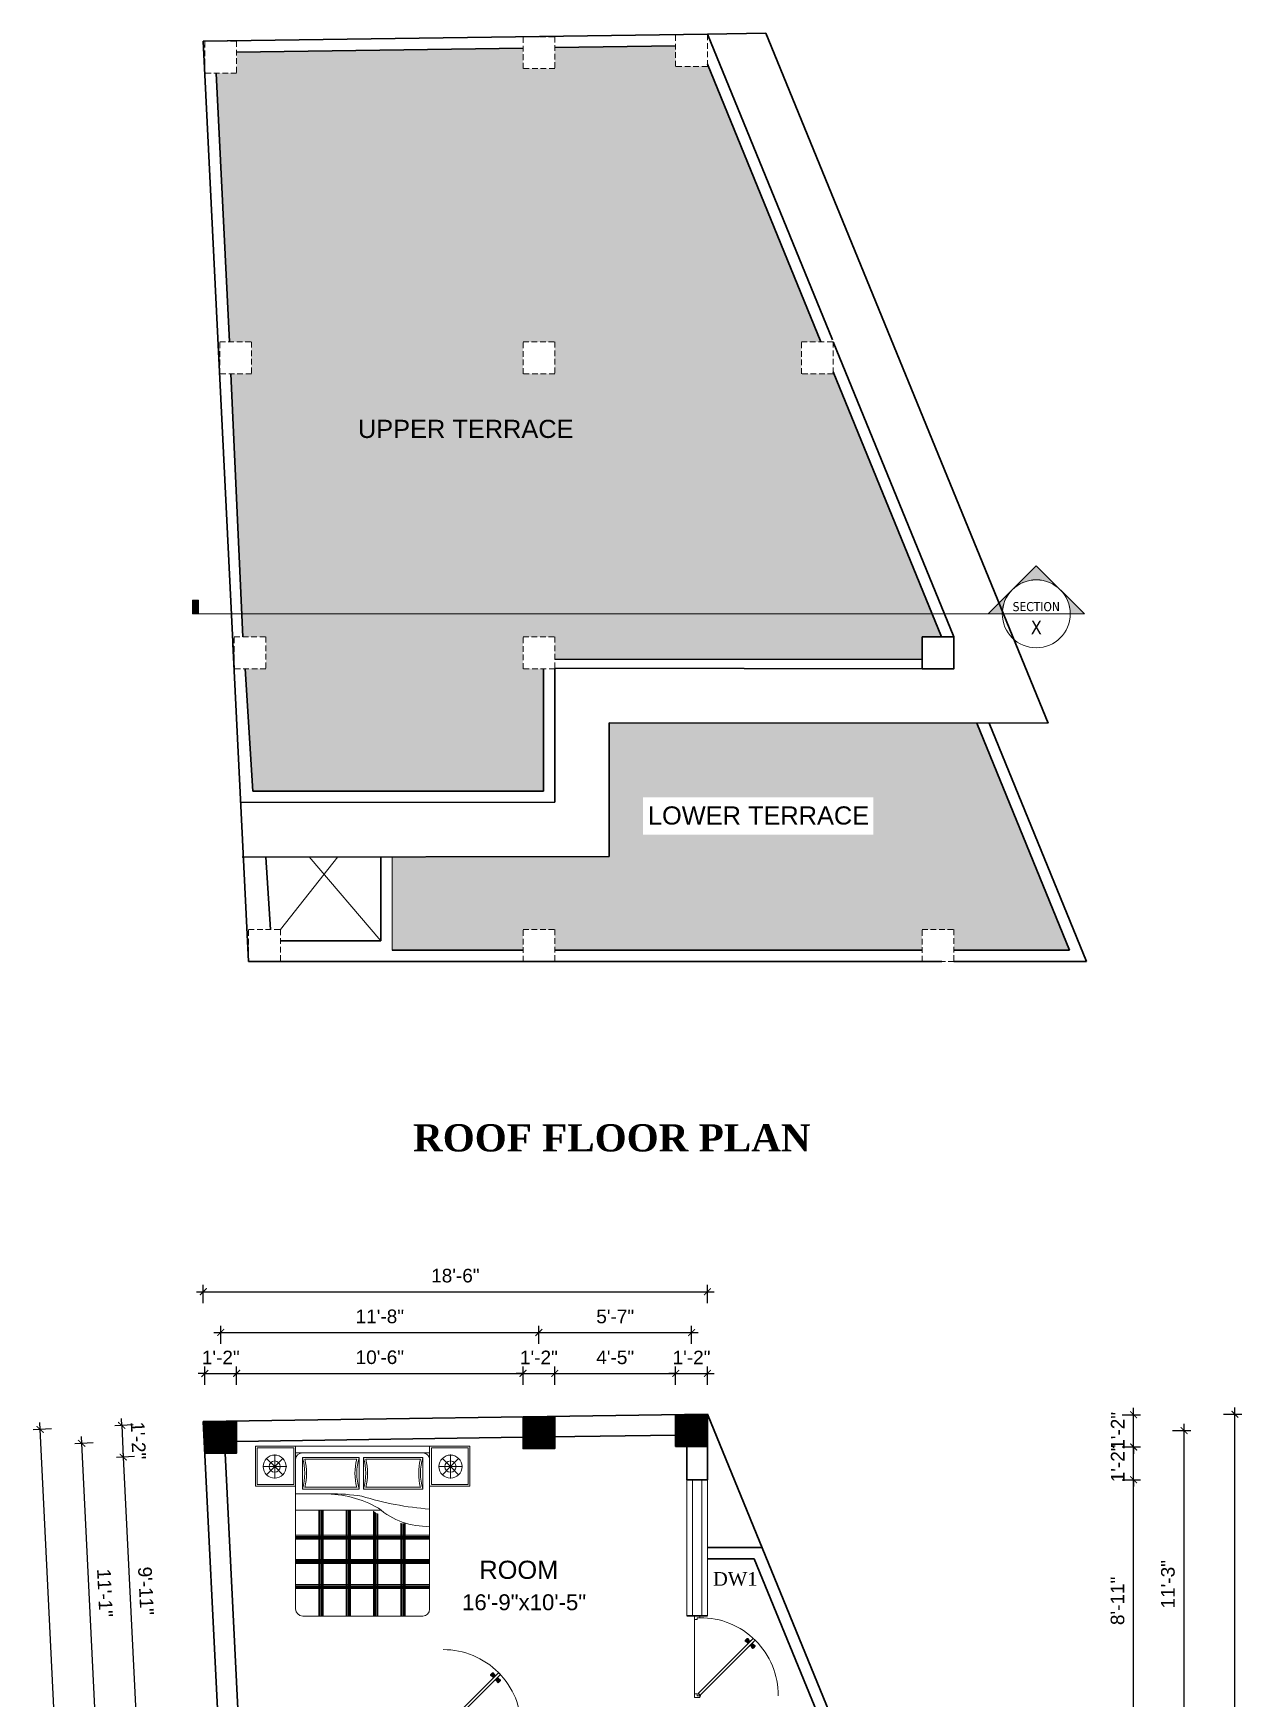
# Model space of a CAD drawing. Header units: inches. Extents: x -4737 to 13205, y 2479 to 13285.
# Drawn here: x -1151 to -619, y 12273 to 13007 of the extents above; entities that cross this region are included whole.
import ezdxf
from ezdxf.enums import TextEntityAlignment as Align

# ---------------------------------------------------------------- set-up
doc = ezdxf.new("R2010")
doc.units = ezdxf.units.IN
doc.header["$MEASUREMENT"] = 0
doc.linetypes.add('HIDDEN', pattern=[0.375, 0.25, -0.125])
doc.linetypes.add('HIDDEN2', pattern=[0.1875, 0.125, -0.0625])
for name, color, linetype, lineweight in [('A-FURN', 9, 'Continuous', 5), ('hatch-.09', 8, 'Continuous', 9), ('hatch-.09 @ 1', 8, 'Continuous', 9), ('hatch-.09 @ 96', 8, 'Continuous', 9), ('Label', 7, 'Continuous', 13), ('ns_DIMS', 1, 'Continuous', 0), ('ns_DIMS @ 1', 1, 'Continuous', 0), ('ns_TEXT', 7, 'Continuous', 13), ('PUERTAS', 7, 'Continuous', 9), ('Text', 7, 'Continuous', 13), ('WALL', 12, 'Continuous', 30), ('wall2', 1, 'Continuous', 15), ('windoow', 4, 'Continuous', 5)]:
    doc.layers.add(name, color=color, linetype=linetype, lineweight=lineweight)
doc.layers.add('furniture', color=253, linetype='Continuous')
doc.styles.add('arial 1000', font='arial.ttf')
doc.styles.add('dim', font='arial.ttf', dxfattribs={"height": 7})
doc.styles.get("Standard").update_dxf_attribs({"font": 'arial.ttf'})
doc.styles.add('Tahoma', font='tahoma.ttf')
doc.dimstyles.new("1-8'", dxfattribs={"dimtxt": 6, "dimasz": 3, "dimexe": 3, "dimexo": 6, "dimgap": 4, "dimtad": 1, "dimdec": 0, "dimzin": 0, "dimdsep": 46, "dimlunit": 4, "dimtxsty": 'arial 1000', "dimblk": 'ARCHTICK', "dimcen": 8, "dimdle": 3, "dimclrt": 7, "dimazin": 0, "dimtfac": 1, "dimtdec": 0, "dimtix": 1, "dimtmove": 2, "dimatfit": 3, "dimfxl": 5, "dimfxlon": 1, "dimarcsym": 0})
pattern_1 = [(0, (-5989.1314, 7800.8196), (0, 4.125), [3, -1.125]), (90, (-5989.1314, 7800.8196), (-4.125, 3e-16), [3, -1.125])]

# ---------------------------------------------------------------- blocks, each defined once
blk = doc.blocks.new('3ft')
at = {"layer": 'PUERTAS', "color": 2}
for p, q in [((1.01, 2.52), (25.23, 26.74)), ((26.05, 25.92), (1.77, 1.64)), ((21.99, 26.11), (21.98, 26.13)), ((26.05, 25.92), (25.23, 26.74)), ((25.42, 22.68), (25.43, 22.67)), ((0, 2.4), (0, 0)), ((0.72, 2.4), (0, 2.4)), ((1.6, 0), (0, 0)), ((0.72, 1.52), (0.72, 2.44)), ((0.8, 1.52), (0.72, 1.52)), ((0.8, 1.52), (0.8, 2.41)), ((0.8, 1.2), (0.8, 1.52)), ((1.6, 1.2), (0.8, 1.2)), ((1.57, 1.84), (0.94, 2.47)), ((1.63, 1.89), (0.97, 2.55)), ((1.63, 1.89), (1.57, 1.84)), ((1.77, 1.64), (1.57, 1.84)), ((1.6, 0), (1.6, 1.2)), ((34.4, 0), (34.4, 1.2)), ((34.4, 1.2), (35.2, 1.2)), ((34.4, 0), (36, 0)), ((35.2, 1.2), (35.2, 2.4)), ((35.2, 2.4), (36, 2.4)), ((36, 0), (36, 2.4))]:
    blk.add_line(p, q, dxfattribs=at)
at = {"layer": 'PUERTAS', "color": 8}
for p, q in [((22.57, 24.94), (21.65, 25.68)), ((22.63, 24.99), (21.69, 25.75)), ((22.74, 25.1), (21.84, 25.9)), ((22.13, 26.28), (21.98, 26.13)), ((22.88, 25.24), (22.01, 26.06)), ((22.13, 26.28), (22.27, 26.42)), ((22.29, 26.41), (22.27, 26.42)), ((23.16, 25.52), (22.34, 26.39)), ((23.3, 25.66), (22.5, 26.56)), ((23.41, 25.77), (22.65, 26.71)), ((22.69, 24.32), (23.02, 24.83)), ((23.46, 25.83), (22.72, 26.75)), ((22.95, 24.96), (22.84, 25.07)), ((22.98, 24.99), (22.86, 25.1)), ((23.03, 25.04), (22.91, 25.15)), ((22.91, 24.53), (23.1, 24.91)), ((23.11, 25.12), (22.99, 25.23)), ((23.13, 24.76), (23.18, 24.99)), ((23.28, 25.3), (23.17, 25.41)), ((23.36, 25.37), (23.25, 25.49)), ((23.31, 24.94), (23.28, 25.08)), ((23.41, 25.43), (23.3, 25.54)), ((23.46, 25.09), (23.32, 25.13)), ((23.44, 25.45), (23.33, 25.56)), ((23.64, 25.27), (23.41, 25.22)), ((23.87, 25.49), (23.49, 25.3)), ((24.08, 25.71), (23.57, 25.38)), ((23.63, 23.38), (24.14, 23.72)), ((23.84, 23.6), (24.22, 23.79)), ((24.07, 23.82), (24.3, 23.88)), ((24.25, 24), (24.39, 23.97)), ((24.25, 23.26), (24.99, 22.34)), ((24.27, 23.64), (24.38, 23.53)), ((24.3, 23.67), (24.41, 23.56)), ((24.3, 23.32), (25.06, 22.38)), ((24.35, 23.72), (24.46, 23.61)), ((24.4, 24.15), (24.43, 24.01)), ((24.41, 23.43), (25.2, 22.53)), ((24.43, 23.8), (24.54, 23.69)), ((24.58, 24.33), (24.52, 24.1)), ((24.55, 23.57), (25.37, 22.7)), ((24.6, 23.97), (24.72, 23.86)), ((24.8, 24.56), (24.61, 24.18)), ((25.02, 24.77), (24.68, 24.26)), ((24.68, 24.05), (24.79, 23.94)), ((24.73, 24.1), (24.85, 23.99)), ((24.76, 24.13), (24.87, 24.02)), ((24.83, 23.85), (25.7, 23.03)), ((24.97, 23.99), (25.87, 23.2)), ((25.08, 24.1), (26.02, 23.34)), ((25.14, 24.15), (26.06, 23.41)), ((25.58, 22.82), (25.43, 22.67)), ((25.58, 22.82), (25.73, 22.97)), ((25.72, 22.98), (25.73, 22.97)), ((0, 0), (36, 0))]:
    blk.add_line(p, q, dxfattribs=at)
at = {"layer": 'PUERTAS', "color": 1}
for p, q in [((21.67, 25.73), (22.17, 26.23)), ((22.49, 24.95), (21.67, 25.61)), ((21.7, 25.82), (22.14, 26.26)), ((21.73, 25.79), (21.7, 25.82)), ((22.58, 26.7), (22.14, 26.26)), ((22.67, 26.73), (22.17, 26.23)), ((22.61, 26.67), (22.58, 26.7)), ((22.6, 24.96), (23.02, 25.38)), ((22.61, 24.25), (22.92, 24.72)), ((22.62, 24.13), (22.61, 24.14)), ((22.7, 25.07), (22.71, 25.06)), ((23.45, 25.91), (22.79, 26.73)), ((22.82, 25.06), (23.08, 25.32)), ((22.94, 24.95), (22.83, 25.07)), ((22.92, 24.72), (22.92, 24.72)), ((22.93, 24.94), (23.19, 25.21)), ((22.93, 24.84), (22.93, 24.83)), ((23.44, 25.81), (23.02, 25.38)), ((23.34, 25.58), (23.08, 25.32)), ((23.46, 25.47), (23.19, 25.21)), ((23.33, 25.7), (23.34, 25.69)), ((23.45, 25.46), (23.33, 25.57)), ((23.44, 23.31), (23.45, 23.3)), ((23.56, 23.3), (24.03, 23.61)), ((23.57, 25.47), (23.57, 25.47)), ((24.15, 25.79), (23.68, 25.48)), ((23.68, 25.48), (23.68, 25.48)), ((24.03, 23.61), (24.03, 23.62)), ((24.14, 23.62), (24.14, 23.62)), ((24.25, 23.62), (24.51, 23.89)), ((24.27, 25.78), (24.26, 25.79)), ((24.26, 23.29), (24.69, 23.71)), ((24.26, 23.63), (24.37, 23.52)), ((24.26, 23.18), (24.92, 22.37)), ((24.37, 23.52), (24.63, 23.77)), ((24.37, 23.4), (24.37, 23.4)), ((24.78, 24.15), (24.51, 23.89)), ((24.89, 24.03), (24.63, 23.77)), ((25.11, 24.14), (24.69, 23.71)), ((24.77, 24.14), (24.88, 24.03)), ((24.79, 24.38), (24.78, 24.37)), ((24.78, 24.26), (24.78, 24.26)), ((25.1, 24.84), (24.79, 24.38)), ((25, 24.03), (25, 24.03)), ((25.04, 22.36), (25.54, 22.86)), ((25.09, 24.96), (25.1, 24.95)), ((25.1, 22.42), (25.13, 22.39)), ((25.13, 22.39), (25.57, 22.83)), ((25.22, 24.14), (26.03, 23.48)), ((26.04, 23.37), (25.54, 22.86)), ((26.01, 23.27), (25.57, 22.83)), ((25.98, 23.3), (26.01, 23.27))]:
    blk.add_line(p, q, dxfattribs=at)
at = {"layer": 'PUERTAS', "color": 2}
for radius in [0.155, 0.0752]:
    blk.add_circle((0.82, 2.56), radius, dxfattribs=at)
at = {"layer": 'PUERTAS', "color": 8}
blk.add_arc((0.82, 2.56), 34.38, 359.72845, 90.03333, dxfattribs=at)
at = {"layer": 'PUERTAS', "color": 1}
for centre, start, end in [((22.54, 25.01), 231.07637, 315), ((22.67, 24.2), 135, 225), ((22.73, 26.68), 38.92363, 135), ((22.77, 25.12), 225, 315), ((22.99, 24.89), 135, 219.74275), ((22.87, 24.78), 315, 39.74275), ((23.28, 25.63), 315, 45), ((23.39, 25.86), 315, 38.92363), ((23.51, 23.36), 225, 315), ((23.51, 25.41), 50.25725, 135), ((23.62, 25.53), 230.25725, 315), ((24.09, 23.56), 50.25725, 135), ((24.2, 23.68), 230.25725, 315), ((24.2, 25.73), 45, 135), ((24.32, 23.23), 135, 218.92363), ((24.42, 23.46), 135, 225), ((24.84, 24.31), 135, 219.74275), ((24.72, 24.21), 315, 39.74275), ((24.94, 23.98), 45, 135), ((24.98, 22.42), 218.92363, 315), ((25.04, 24.89), 315, 45), ((25.17, 24.08), 51.07637, 135), ((25.98, 23.42), 315, 51.07637)]:
    blk.add_arc(centre, 0.08, start, end, dxfattribs=at)
blk = doc.blocks.new('*U238')
at = {"color": 3, "xscale": -1}
blk.add_blockref('3ft', (42, 0), dxfattribs=at)
blk = doc.blocks.new('A$C3AED30AC')
at = {"layer": 'A-FURN', "color": 147, "linetype": 'ByBlock'}
for p, q in [((0, 1532), (0, 1982)), ((0, 1982), (450, 1982)), ((450, 1982), (1950, 1982)), ((450, 1982), (450, 1532)), ((450, 1906), (450, 1982)), ((450, 1906), (1950, 1906)), ((1950, 1982), (1950, 1532)), ((2400, 1982), (1950, 1982)), ((2400, 1532), (2400, 1982)), ((450, 155), (450, 1830)), ((1950, 1830), (1950, 159)), ((450, 1532), (0, 1532)), ((1950, 1532), (2400, 1532)), ((1870, 79), (526, 79))]:
    blk.add_line(p, q, dxfattribs=at)
at = {"layer": 'A-FURN', "color": 8}
for p, q in [((20, 1552), (20, 1962)), ((20, 1962), (430, 1962)), ((430, 1962), (430, 1552)), ((1970, 1962), (1970, 1552)), ((2380, 1962), (1970, 1962)), ((2380, 1552), (2380, 1962)), ((430, 1552), (20, 1552)), ((1970, 1552), (2380, 1552))]:
    blk.add_line(p, q, dxfattribs=at)
at = {"layer": 'A-FURN', "color": 5, "linetype": 'ByBlock'}
for p, q in [((216, 1752), (216, 1887)), ((2184, 1752), (2184, 1887)), ((216, 1752), (82, 1752)), ((216, 1752), (121, 1847)), ((216, 1752), (121, 1657)), ((216, 1752), (311, 1847)), ((216, 1752), (216, 1752)), ((216, 1752), (216, 1752)), ((216, 1752), (216, 1752)), ((216, 1752), (350, 1752)), ((216, 1752), (216, 1618)), ((216, 1752), (311, 1657)), ((526, 1855), (526, 1500)), ((1189, 1855), (526, 1855)), ((1189, 1500), (1189, 1855)), ((1873, 1855), (1240, 1855)), ((1240, 1855), (1240, 1500)), ((1873, 1500), (1873, 1855)), ((2184, 1752), (2049, 1752)), ((2184, 1752), (2089, 1847)), ((2184, 1752), (2089, 1657)), ((2184, 1752), (2279, 1847)), ((2184, 1752), (2318, 1752)), ((2184, 1752), (2184, 1752)), ((2184, 1752), (2184, 1752)), ((2184, 1752), (2184, 1752)), ((2184, 1752), (2279, 1657)), ((2184, 1752), (2184, 1618)), ((526, 1500), (1189, 1500)), ((1240, 1500), (1873, 1500)), ((1574, 1449), (1950, 1449)), ((996, 1264), (1950, 1264))]:
    blk.add_line(p, q, dxfattribs=at)
at = {"layer": 'A-FURN', "color": 9}
for p, q in [((1163, 1835), (552, 1835)), ((1847, 1835), (1266, 1835)), ((552, 1520), (1163, 1520)), ((1266, 1520), (1847, 1520))]:
    blk.add_line(p, q, dxfattribs=at)
at = {"layer": 'A-FURN', "color": 8, "linetype": 'Continuous'}
for p, q in [((771, 1120), (771, 79)), ((1030, 1223), (1030, 79)), ((1042, 1230), (1042, 79)), ((1054, 1237), (1054, 79)), ((1067, 1245), (1067, 79)), ((1079, 1253), (1079, 79)), ((1335, 1264), (1335, 79)), ((1347, 1264), (1347, 79)), ((1359, 1264), (1359, 79)), ((1372, 1264), (1372, 79)), ((1384, 1264), (1384, 79)), ((1640, 1264), (1640, 79)), ((1652, 1264), (1652, 79)), ((1664, 1264), (1664, 79)), ((1677, 1264), (1677, 79)), ((1689, 1264), (1689, 79)), ((450, 983), (1950, 983)), ((450, 971), (1950, 971)), ((450, 959), (1950, 959)), ((450, 950), (1950, 950)), ((450, 938), (1950, 938)), ((722, 1115), (722, 79)), ((734, 1115), (734, 79)), ((746, 1115), (746, 79)), ((759, 1117), (759, 79)), ((450, 713), (1950, 713)), ((450, 701), (1950, 701)), ((450, 689), (1950, 689)), ((450, 680), (1950, 680)), ((450, 668), (1950, 668)), ((450, 431), (1950, 431)), ((450, 419), (1950, 419)), ((450, 407), (1950, 407)), ((450, 398), (1950, 398)), ((450, 386), (1950, 386))]:
    blk.add_line(p, q, dxfattribs=at)
at = {"layer": 'A-FURN', "color": 5, "linetype": 'ByBlock'}
for centre, radius in [((216, 1752), 129), ((2184, 1752), 129), ((216, 1752), 62.8), ((2184, 1752), 62.8)]:
    blk.add_circle(centre, radius, dxfattribs=at)
at = {"layer": 'A-FURN', "color": 147, "linetype": 'ByBlock'}
for centre, radius, start, end in [((526, 1830), 76.2, 90, 180), ((1873, 1830), 76.2, 0, 90), ((526, 155), 76.2, 180, 270), ((1870, 159), 80, 270, 0)]:
    blk.add_arc(centre, radius, start, end, dxfattribs=at)
at = {"layer": 'A-FURN', "color": 5, "linetype": 'ByBlock'}
for centre, radius, start, end in [((-83, 1677), 635, 343.7398, 16.2602), ((1799, 1677), 635, 163.7398, 196.2602), ((630, 1677), 635, 343.7398, 16.2602), ((2483, 1677), 635, 163.7398, 196.2602), ((194, 4689), 3422, 274.2889, 287.25), ((1639, 177), 1271, 90.3564, 119.0389), ((1573, -870), 2319, 89.9801, 99.0312), ((485, 1886), 803, 267.4969, 311.9132)]:
    blk.add_arc(centre, radius, start, end, dxfattribs=at)
at = {"layer": 'A-FURN', "color": 9}
for centre, start, end in [((-83, 1677), 346.0594, 13.9406), ((1799, 1677), 166.0594, 193.9406), ((630, 1677), 346.0594, 13.9406), ((2483, 1677), 166.0594, 193.9406)]:
    blk.add_arc(centre, 655, start, end, dxfattribs=at)
blk = doc.blocks.new('*U36')
at = {"color": 3}
blk.add_blockref('3ft', (0, 0), dxfattribs=at)
blk = doc.blocks.new('_ArchTick')
at = {"color": 0, "const_width": 0.15}
blk.add_lwpolyline([(-0.5, -0.5), (0.5, 0.5)], dxfattribs=at)
blk = doc.blocks.new('*D1412')
at = {"layer": 'Defpoints', "color": 0, "transparency": 16777216}
for p in [(-854.03, 12369.76), (-666.22, 12369.76), (-798.58, 12262.96)]:
    blk.add_point(p, dxfattribs=at)
at = {"layer": 'ns_DIMS', "color": 0, "lineweight": -2, "transparency": 16777216}
for p, q in [((-671.22, 12369.76), (-663.22, 12369.76)), ((-666.22, 12259.96), (-666.22, 12372.76)), ((-671.22, 12262.96), (-663.22, 12262.96))]:
    blk.add_line(p, q, dxfattribs=at)
at = {"layer": 'ns_DIMS', "color": 0, "lineweight": -2, "transparency": 16777216, "xscale": 3, "yscale": 3, "zscale": 3}
for p, rotation in [((-666.22, 12369.76), 90), ((-666.22, 12262.96), 270)]:
    blk.add_blockref('_ArchTick', p, dxfattribs=dict(at, rotation=rotation))
at = {"layer": 'ns_DIMS', "color": 7, "transparency": 16777216, "insert": (-673.28, 12316.36), "char_height": 6, "attachment_point": 5, "rotation": 90, "style": 'arial 1000'}
blk.add_mtext('8\'-11"', dxfattribs=at)
blk = doc.blocks.new('*D1413')
at = {"layer": 'Defpoints', "color": 0, "transparency": 16777216}
for p in [(-854.03, 12384.18), (-666.22, 12384.18), (-854.03, 12369.76)]:
    blk.add_point(p, dxfattribs=at)
at = {"layer": 'ns_DIMS', "color": 0, "lineweight": -2, "transparency": 16777216}
for p, q in [((-671.22, 12384.18), (-663.22, 12384.18)), ((-666.22, 12384.18), (-666.22, 12387.18)), ((-666.22, 12369.76), (-666.22, 12384.18)), ((-671.22, 12369.76), (-663.22, 12369.76)), ((-666.22, 12369.76), (-666.22, 12366.76))]:
    blk.add_line(p, q, dxfattribs=at)
at = {"layer": 'ns_DIMS', "color": 0, "lineweight": -2, "transparency": 16777216, "xscale": 3, "yscale": 3, "zscale": 3}
for p, rotation in [((-666.22, 12384.18), 270), ((-666.22, 12369.76), 90)]:
    blk.add_blockref('_ArchTick', p, dxfattribs=dict(at, rotation=rotation))
at = {"layer": 'ns_DIMS', "color": 7, "transparency": 16777216, "insert": (-673.23, 12376.97), "char_height": 6, "attachment_point": 5, "rotation": 90, "style": 'arial 1000'}
blk.add_mtext('1\'-2"', dxfattribs=at)
blk = doc.blocks.new('*D1414')
at = {"layer": 'Defpoints', "color": 0, "transparency": 16777216}
for p in [(-854.03, 12398.41), (-666.22, 12398.41), (-854.03, 12384.18)]:
    blk.add_point(p, dxfattribs=at)
at = {"layer": 'ns_DIMS', "color": 0, "lineweight": -2, "transparency": 16777216}
for p, q in [((-671.22, 12398.41), (-663.22, 12398.41)), ((-666.22, 12398.41), (-666.22, 12401.41)), ((-666.22, 12384.18), (-666.22, 12398.41)), ((-671.22, 12384.18), (-663.22, 12384.18)), ((-666.22, 12384.18), (-666.22, 12381.18))]:
    blk.add_line(p, q, dxfattribs=at)
at = {"layer": 'ns_DIMS', "color": 0, "lineweight": -2, "transparency": 16777216, "xscale": 3, "yscale": 3, "zscale": 3}
for p, rotation in [((-666.22, 12398.41), 270), ((-666.22, 12384.18), 90)]:
    blk.add_blockref('_ArchTick', p, dxfattribs=dict(at, rotation=rotation))
at = {"layer": 'ns_DIMS', "color": 7, "transparency": 16777216, "insert": (-673.23, 12391.29), "char_height": 6, "attachment_point": 5, "rotation": 90, "style": 'arial 1000'}
blk.add_mtext('1\'-2"', dxfattribs=at)
blk = doc.blocks.new('*D1415')
at = {"layer": 'Defpoints', "color": 0, "transparency": 16777216}
for p in [(-854.03, 12391.41), (-798.58, 12255.96), (-644.02, 12255.96)]:
    blk.add_point(p, dxfattribs=at)
at = {"layer": 'ns_DIMS', "color": 0, "lineweight": -2, "transparency": 16777216}
for p, q in [((-649.02, 12391.41), (-641.02, 12391.41)), ((-644.02, 12394.41), (-644.02, 12252.96)), ((-649.02, 12255.96), (-641.02, 12255.96))]:
    blk.add_line(p, q, dxfattribs=at)
at = {"layer": 'ns_DIMS', "color": 0, "lineweight": -2, "transparency": 16777216, "xscale": 3, "yscale": 3, "zscale": 3}
for p, rotation in [((-644.02, 12391.41), 90), ((-644.02, 12255.96), 270)]:
    blk.add_blockref('_ArchTick', p, dxfattribs=dict(at, rotation=rotation))
at = {"layer": 'ns_DIMS', "color": 7, "transparency": 16777216, "insert": (-651.08, 12323.68), "char_height": 6, "attachment_point": 5, "rotation": 90, "style": 'arial 1000'}
blk.add_mtext('11\'-3"', dxfattribs=at)
blk = doc.blocks.new('*D1335')
at = {"layer": 'Defpoints', "color": 0, "transparency": 16777216}
for p in [(-854.03, 12398.6), (-621.59, 12398.6), (-745.43, 11989.96)]:
    blk.add_point(p, dxfattribs=at)
at = {"layer": 'ns_DIMS', "color": 0, "lineweight": -2, "transparency": 16777216}
for p, q in [((-626.59, 12398.6), (-618.59, 12398.6)), ((-621.59, 11986.96), (-621.59, 12401.6)), ((-626.59, 11989.96), (-618.59, 11989.96))]:
    blk.add_line(p, q, dxfattribs=at)
at = {"layer": 'ns_DIMS', "color": 0, "lineweight": -2, "transparency": 16777216, "xscale": 3, "yscale": 3, "zscale": 3}
for p, rotation in [((-621.59, 12398.6), 90), ((-621.59, 11989.96), 270)]:
    blk.add_blockref('_ArchTick', p, dxfattribs=dict(at, rotation=rotation))
at = {"layer": 'ns_DIMS', "color": 7, "transparency": 16777216, "insert": (-628.66, 12194.28), "char_height": 6, "attachment_point": 5, "rotation": 90, "style": 'arial 1000'}
blk.add_mtext('34\'-1"', dxfattribs=at)
blk = doc.blocks.new('*D1336')
at = {"layer": 'Defpoints', "color": 0, "transparency": 16777216}
for p in [(-1061.48, 12416.6), (-1075.48, 12395.46), (-1061.48, 12395.46)]:
    blk.add_point(p, dxfattribs=at)
at = {"layer": 'ns_DIMS', "color": 0, "lineweight": -2, "transparency": 16777216}
for p, q in [((-1075.48, 12411.6), (-1075.48, 12419.6)), ((-1061.48, 12411.6), (-1061.48, 12419.6)), ((-1075.48, 12416.6), (-1078.48, 12416.6)), ((-1075.48, 12416.6), (-1061.48, 12416.6)), ((-1061.48, 12416.6), (-1058.48, 12416.6))]:
    blk.add_line(p, q, dxfattribs=at)
at = {"layer": 'ns_DIMS', "color": 0, "lineweight": -2, "transparency": 16777216, "xscale": 3, "yscale": 3, "zscale": 3}
blk.add_blockref('_ArchTick', (-1075.48, 12416.6), dxfattribs=at)
at = {"layer": 'ns_DIMS', "color": 0, "lineweight": -2, "transparency": 16777216, "xscale": 3, "yscale": 3, "zscale": 3, "rotation": 180}
blk.add_blockref('_ArchTick', (-1061.48, 12416.6), dxfattribs=at)
at = {"layer": 'ns_DIMS', "color": 7, "transparency": 16777216, "insert": (-1068.48, 12423.62), "char_height": 6, "attachment_point": 5, "style": 'arial 1000'}
blk.add_mtext('1\'-2"', dxfattribs=at)
blk = doc.blocks.new('*D1337')
at = {"layer": 'Defpoints', "color": 0, "transparency": 16777216}
for p in [(-928.29, 12434.64), (-928.29, 12397.46), (-1068.48, 12395.46)]:
    blk.add_point(p, dxfattribs=at)
at = {"layer": 'ns_DIMS', "color": 0, "lineweight": -2, "transparency": 16777216}
for p, q in [((-1071.48, 12434.64), (-925.29, 12434.64)), ((-1068.48, 12429.64), (-1068.48, 12437.64)), ((-928.29, 12429.64), (-928.29, 12437.64))]:
    blk.add_line(p, q, dxfattribs=at)
at = {"layer": 'ns_DIMS', "color": 0, "lineweight": -2, "transparency": 16777216, "xscale": 3, "yscale": 3, "zscale": 3, "rotation": 180}
blk.add_blockref('_ArchTick', (-1068.48, 12434.64), dxfattribs=at)
at = {"layer": 'ns_DIMS', "color": 0, "lineweight": -2, "transparency": 16777216, "xscale": 3, "yscale": 3, "zscale": 3}
blk.add_blockref('_ArchTick', (-928.29, 12434.64), dxfattribs=at)
at = {"layer": 'ns_DIMS', "color": 7, "transparency": 16777216, "insert": (-998.39, 12441.7), "char_height": 6, "attachment_point": 5, "style": 'arial 1000'}
blk.add_mtext('11\'-8"', dxfattribs=at)
blk = doc.blocks.new('*D1338')
at = {"layer": 'Defpoints', "color": 0, "transparency": 16777216}
for p in [(-854.03, 12452.6), (-854.03, 12398.6), (-1076.17, 12395.46)]:
    blk.add_point(p, dxfattribs=at)
at = {"layer": 'ns_DIMS', "color": 0, "lineweight": -2, "transparency": 16777216}
for p, q in [((-1076.17, 12447.6), (-1076.17, 12455.6)), ((-854.03, 12447.6), (-854.03, 12455.6)), ((-1079.17, 12452.6), (-851.03, 12452.6))]:
    blk.add_line(p, q, dxfattribs=at)
at = {"layer": 'ns_DIMS', "color": 0, "lineweight": -2, "transparency": 16777216, "xscale": 3, "yscale": 3, "zscale": 3, "rotation": 180}
blk.add_blockref('_ArchTick', (-1076.17, 12452.6), dxfattribs=at)
at = {"layer": 'ns_DIMS', "color": 0, "lineweight": -2, "transparency": 16777216, "xscale": 3, "yscale": 3, "zscale": 3}
blk.add_blockref('_ArchTick', (-854.03, 12452.6), dxfattribs=at)
at = {"layer": 'ns_DIMS', "color": 7, "transparency": 16777216, "insert": (-965.1, 12459.67), "char_height": 6, "attachment_point": 5, "style": 'arial 1000'}
blk.add_mtext('18\'-6"', dxfattribs=at)
blk = doc.blocks.new('*D1339')
at = {"layer": 'Defpoints', "color": 0, "transparency": 16777216}
for p in [(-935.29, 12416.64), (-935.29, 12397.46), (-1061.48, 12395.46)]:
    blk.add_point(p, dxfattribs=at)
at = {"layer": 'ns_DIMS', "color": 0, "lineweight": -2, "transparency": 16777216}
for p, q in [((-1061.48, 12411.64), (-1061.48, 12419.64)), ((-935.29, 12411.64), (-935.29, 12419.64)), ((-1064.48, 12416.64), (-932.29, 12416.64))]:
    blk.add_line(p, q, dxfattribs=at)
at = {"layer": 'ns_DIMS', "color": 0, "lineweight": -2, "transparency": 16777216, "xscale": 3, "yscale": 3, "zscale": 3, "rotation": 180}
blk.add_blockref('_ArchTick', (-1061.48, 12416.64), dxfattribs=at)
at = {"layer": 'ns_DIMS', "color": 0, "lineweight": -2, "transparency": 16777216, "xscale": 3, "yscale": 3, "zscale": 3}
blk.add_blockref('_ArchTick', (-935.29, 12416.64), dxfattribs=at)
at = {"layer": 'ns_DIMS', "color": 7, "transparency": 16777216, "insert": (-998.39, 12423.7), "char_height": 6, "attachment_point": 5, "style": 'arial 1000'}
blk.add_mtext('10\'-6"', dxfattribs=at)
blk = doc.blocks.new('*D1340')
at = {"layer": 'Defpoints', "color": 0, "transparency": 16777216}
for p in [(-921.29, 12416.64), (-935.29, 12397.46), (-921.29, 12397.46)]:
    blk.add_point(p, dxfattribs=at)
at = {"layer": 'ns_DIMS', "color": 0, "lineweight": -2, "transparency": 16777216}
for p, q in [((-935.29, 12411.64), (-935.29, 12419.64)), ((-921.29, 12411.64), (-921.29, 12419.64)), ((-935.29, 12416.64), (-938.29, 12416.64)), ((-935.29, 12416.64), (-921.29, 12416.64)), ((-921.29, 12416.64), (-918.29, 12416.64))]:
    blk.add_line(p, q, dxfattribs=at)
at = {"layer": 'ns_DIMS', "color": 0, "lineweight": -2, "transparency": 16777216, "xscale": 3, "yscale": 3, "zscale": 3}
blk.add_blockref('_ArchTick', (-935.29, 12416.64), dxfattribs=at)
at = {"layer": 'ns_DIMS', "color": 0, "lineweight": -2, "transparency": 16777216, "xscale": 3, "yscale": 3, "zscale": 3, "rotation": 180}
blk.add_blockref('_ArchTick', (-921.29, 12416.64), dxfattribs=at)
at = {"layer": 'ns_DIMS', "color": 7, "transparency": 16777216, "insert": (-928.29, 12423.65), "char_height": 6, "attachment_point": 5, "style": 'arial 1000'}
blk.add_mtext('1\'-2"', dxfattribs=at)
blk = doc.blocks.new('*D1322')
at = {"layer": 'Defpoints', "color": 0, "transparency": 16777216}
for p in [(-868.03, 12416.6), (-921.29, 12397.46), (-868.03, 12398.41)]:
    blk.add_point(p, dxfattribs=at)
at = {"layer": 'ns_DIMS', "color": 0, "lineweight": -2, "transparency": 16777216}
for p, q in [((-921.29, 12411.6), (-921.29, 12419.6)), ((-868.03, 12411.6), (-868.03, 12419.6)), ((-924.29, 12416.6), (-865.03, 12416.6))]:
    blk.add_line(p, q, dxfattribs=at)
at = {"layer": 'ns_DIMS', "color": 0, "lineweight": -2, "transparency": 16777216, "xscale": 3, "yscale": 3, "zscale": 3, "rotation": 180}
blk.add_blockref('_ArchTick', (-921.29, 12416.6), dxfattribs=at)
at = {"layer": 'ns_DIMS', "color": 0, "lineweight": -2, "transparency": 16777216, "xscale": 3, "yscale": 3, "zscale": 3}
blk.add_blockref('_ArchTick', (-868.03, 12416.6), dxfattribs=at)
at = {"layer": 'ns_DIMS', "color": 7, "transparency": 16777216, "insert": (-894.66, 12423.66), "char_height": 6, "attachment_point": 5, "style": 'arial 1000'}
blk.add_mtext('4\'-5"', dxfattribs=at)
blk = doc.blocks.new('*D1323')
at = {"layer": 'Defpoints', "color": 0, "transparency": 16777216}
for p in [(-854.03, 12416.6), (-868.03, 12398.41), (-854.03, 12398.6)]:
    blk.add_point(p, dxfattribs=at)
at = {"layer": 'ns_DIMS', "color": 0, "lineweight": -2, "transparency": 16777216}
for p, q in [((-868.03, 12411.6), (-868.03, 12419.6)), ((-854.03, 12411.6), (-854.03, 12419.6)), ((-868.03, 12416.6), (-871.03, 12416.6)), ((-868.03, 12416.6), (-854.03, 12416.6)), ((-854.03, 12416.6), (-851.03, 12416.6))]:
    blk.add_line(p, q, dxfattribs=at)
at = {"layer": 'ns_DIMS', "color": 0, "lineweight": -2, "transparency": 16777216, "xscale": 3, "yscale": 3, "zscale": 3}
blk.add_blockref('_ArchTick', (-868.03, 12416.6), dxfattribs=at)
at = {"layer": 'ns_DIMS', "color": 0, "lineweight": -2, "transparency": 16777216, "xscale": 3, "yscale": 3, "zscale": 3, "rotation": 180}
blk.add_blockref('_ArchTick', (-854.03, 12416.6), dxfattribs=at)
at = {"layer": 'ns_DIMS', "color": 7, "transparency": 16777216, "insert": (-861.03, 12423.62), "char_height": 6, "attachment_point": 5, "style": 'arial 1000'}
blk.add_mtext('1\'-2"', dxfattribs=at)
blk = doc.blocks.new('*D1324')
at = {"layer": 'Defpoints', "color": 0, "transparency": 16777216}
for p in [(-861.03, 12434.6), (-928.29, 12397.46), (-861.03, 12398.6)]:
    blk.add_point(p, dxfattribs=at)
at = {"layer": 'ns_DIMS', "color": 0, "lineweight": -2, "transparency": 16777216}
for p, q in [((-931.29, 12434.6), (-858.03, 12434.6)), ((-928.29, 12429.6), (-928.29, 12437.6)), ((-861.03, 12429.6), (-861.03, 12437.6))]:
    blk.add_line(p, q, dxfattribs=at)
at = {"layer": 'ns_DIMS', "color": 0, "lineweight": -2, "transparency": 16777216, "xscale": 3, "yscale": 3, "zscale": 3, "rotation": 180}
blk.add_blockref('_ArchTick', (-928.29, 12434.6), dxfattribs=at)
at = {"layer": 'ns_DIMS', "color": 0, "lineweight": -2, "transparency": 16777216, "xscale": 3, "yscale": 3, "zscale": 3}
blk.add_blockref('_ArchTick', (-861.03, 12434.6), dxfattribs=at)
at = {"layer": 'ns_DIMS', "color": 7, "transparency": 16777216, "insert": (-894.66, 12441.66), "char_height": 6, "attachment_point": 5, "style": 'arial 1000'}
blk.add_mtext('5\'-7"', dxfattribs=at)
blk = doc.blocks.new('*U53')
h = blk.add_hatch(color=256)
edge = h.paths.add_edge_path()
edge.add_line((-0.313, 0), (-0.442, 0))
edge.add_line((-0.442, 0), (0, 0.442))
edge.add_line((0, 0.442), (0.442, 0))
edge.add_line((0.442, 0), (0.312, 0))
edge.add_arc((0, 0), 0.312, 360, 540)
blk.add_hatch(color=256).paths.add_polyline_path([(-7.747, 0.125), (-7.691, 0.125), (-7.691, 0), (-7.747, 0)])
at = {"linetype": 'HIDDEN2', "ltscale": 100}
blk.add_line((-0.313, 0), (-7.747, 0), dxfattribs=at)
blk.add_line((-0.313, 0), (0.312, 0))
blk.add_lwpolyline([(-0.313, 0), (-0.442, 0), (0, 0.442), (0.442, 0), (0.312, 0, 1)], format="xyb", close=True)
blk.add_lwpolyline([(-7.747, 0.125), (-7.691, 0.125), (-7.691, 0), (-7.747, 0)], close=True)
blk.add_circle((0, 0), 0.312)
at = {"style": 'Tahoma', "flags": 8}
blk.add_attdef('VIEWNUMBER', text='', height=0.125, dxfattribs=at).set_placement((0, 0), align=Align.BOTTOM_CENTER)
blk.add_attdef('SHEETNUMBER', text='', height=0.125, dxfattribs=at).set_placement((0, -0.063), align=Align.TOP_CENTER)
blk = doc.blocks.new('*D1353')
at = {"layer": 'Defpoints', "color": 0, "transparency": 16777216}
for p in [(-1076.17, 12395.46), (-1075.48, 12381.46), (-1111.44, 12379.69)]:
    blk.add_point(p, dxfattribs=at)
at = {"layer": 'ns_DIMS', "color": 0, "lineweight": -2, "transparency": 16777216}
for p, q in [((-1112.13, 12393.69), (-1112.28, 12396.69)), ((-1107.14, 12393.94), (-1115.13, 12393.55)), ((-1112.13, 12393.69), (-1111.44, 12379.69)), ((-1106.45, 12379.94), (-1114.44, 12379.55)), ((-1111.44, 12379.69), (-1111.29, 12376.7))]:
    blk.add_line(p, q, dxfattribs=at)
at = {"layer": 'ns_DIMS', "color": 0, "lineweight": -2, "transparency": 16777216, "xscale": 3, "yscale": 3, "zscale": 3}
for p, rotation in [((-1112.13, 12393.69), 272.820296018638), ((-1111.44, 12379.69), 92.82029601863802)]:
    blk.add_blockref('_ArchTick', p, dxfattribs=dict(at, rotation=rotation))
at = {"layer": 'ns_DIMS', "color": 7, "transparency": 16777216, "insert": (-1104.78, 12387.04), "char_height": 6, "attachment_point": 5, "rotation": 272.8203, "style": 'arial 1000'}
blk.add_mtext('1\'-2"', dxfattribs=at)
blk = doc.blocks.new('*D1354')
at = {"layer": 'Defpoints', "color": 0, "transparency": 16777216}
for p in [(-1075.48, 12381.46), (-1105.6, 12261.15), (-1068.96, 12262.96)]:
    blk.add_point(p, dxfattribs=at)
at = {"layer": 'ns_DIMS', "color": 0, "lineweight": -2, "transparency": 16777216}
for p, q in [((-1111.59, 12382.69), (-1105.45, 12258.16)), ((-1106.45, 12379.94), (-1114.44, 12379.55)), ((-1100.61, 12261.4), (-1108.6, 12261))]:
    blk.add_line(p, q, dxfattribs=at)
at = {"layer": 'ns_DIMS', "color": 0, "lineweight": -2, "transparency": 16777216, "xscale": 3, "yscale": 3, "zscale": 3}
for p, rotation in [((-1111.44, 12379.69), 92.82029601864663), ((-1105.6, 12261.15), 272.8202960186466)]:
    blk.add_blockref('_ArchTick', p, dxfattribs=dict(at, rotation=rotation))
at = {"layer": 'ns_DIMS', "color": 7, "transparency": 16777216, "insert": (-1101.47, 12320.77), "char_height": 6, "attachment_point": 5, "rotation": 272.8203, "style": 'arial 1000'}
blk.add_mtext('9\'-11"', dxfattribs=at)
blk = doc.blocks.new('*D1362')
at = {"layer": 'Defpoints', "color": 0, "transparency": 16777216}
for p in [(-1148.09, 12391.92), (-1076.17, 12395.46), (-1056.2, 11989.96)]:
    blk.add_point(p, dxfattribs=at)
at = {"layer": 'ns_DIMS', "color": 0, "lineweight": -2, "transparency": 16777216}
for p, q in [((-1143.09, 12392.17), (-1151.08, 12391.77)), ((-1127.96, 11983.42), (-1148.23, 12394.92)), ((-1123.12, 11986.66), (-1131.11, 11986.27))]:
    blk.add_line(p, q, dxfattribs=at)
at = {"layer": 'ns_DIMS', "color": 0, "lineweight": -2, "transparency": 16777216, "xscale": 3, "yscale": 3, "zscale": 3}
for p, rotation in [((-1148.09, 12391.92), 92.82029601863792), ((-1128.11, 11986.41), 272.8202960186379)]:
    blk.add_blockref('_ArchTick', p, dxfattribs=dict(at, rotation=rotation))
at = {"layer": 'ns_DIMS', "color": 7, "transparency": 16777216, "insert": (-1131.04, 12189.52), "char_height": 6, "attachment_point": 5, "rotation": 272.8203, "style": 'arial 1000'}
blk.add_mtext('33\'-10"', dxfattribs=at)
blk = doc.blocks.new('*D1364')
at = {"layer": 'Defpoints', "color": 0, "transparency": 16777216}
for p in [(-1129.76, 12385.79), (-1075.48, 12388.46), (-1068.96, 12255.96)]:
    blk.add_point(p, dxfattribs=at)
at = {"layer": 'ns_DIMS', "color": 0, "lineweight": -2, "transparency": 16777216}
for p, q in [((-1123.09, 12250.29), (-1129.91, 12388.79)), ((-1124.77, 12386.04), (-1132.76, 12385.64)), ((-1118.24, 12253.53), (-1126.23, 12253.14))]:
    blk.add_line(p, q, dxfattribs=at)
at = {"layer": 'ns_DIMS', "color": 0, "lineweight": -2, "transparency": 16777216, "xscale": 3, "yscale": 3, "zscale": 3}
for p, rotation in [((-1129.76, 12385.79), 92.82029601864667), ((-1123.23, 12253.28), 272.8202960186467)]:
    blk.add_blockref('_ArchTick', p, dxfattribs=dict(at, rotation=rotation))
at = {"layer": 'ns_DIMS', "color": 7, "transparency": 16777216, "insert": (-1119.49, 12319.88), "char_height": 6, "attachment_point": 5, "rotation": 272.8203, "style": 'arial 1000'}
blk.add_mtext('11\'-1"', dxfattribs=at)
blk = doc.blocks.new('*U1653')
at = {"layer": 'hatch-.09 @ 1'}
h = blk.add_hatch(dxfattribs=at)
h.set_pattern_fill('ANGLE', color=256, scale=15)
h.set_pattern_definition(pattern_1)
h.paths.add_polyline_path([(-1059.26, 12751.34), (-1058.81, 12741.17), (-1048.55, 12741.17), (-1048.55, 12727.17), (-1057.66, 12727.17), (-1054.36, 12673.17), (-926.29, 12673.17), (-926.29, 12727.17), (-935.29, 12727.17), (-935.29, 12741.17), (-921.29, 12741.17), (-921.29, 12731.36), (-759.43, 12731.17), (-759.43, 12741.17), (-750.83, 12741.17), (-754.99, 12751.34)])
at = {"layer": 'hatch-.09 @ 96'}
h = blk.add_hatch(dxfattribs=at)
h.set_pattern_fill('ANGLE', color=256, scale=15)
h.set_pattern_definition(pattern_1)
h.paths.add_polyline_path([(-1059.26, 12751.34), (-1058.81, 12741.17), (-1048.55, 12741.17), (-1048.55, 12727.17), (-1057.66, 12727.17), (-1054.36, 12673.17), (-926.29, 12673.17), (-926.29, 12727.17), (-935.29, 12727.17), (-935.29, 12741.17), (-921.29, 12741.17), (-921.29, 12731.36), (-759.43, 12731.17), (-759.43, 12741.17), (-750.83, 12741.17), (-754.99, 12751.34)])
blk = doc.blocks.new('*U1654')
at = {"layer": 'hatch-.09 @ 1'}
h = blk.add_hatch(dxfattribs=at)
h.set_pattern_fill('ANGLE', color=256, scale=15)
h.set_pattern_definition(pattern_1)
h.paths.add_polyline_path([(-1061.48, 12998.89), (-1061.48, 12989.68), (-1070.48, 12989.68), (-1064.64, 12871.17), (-1054.96, 12871.17), (-1054.96, 12857.17), (-1063.98, 12857.17), (-1059.26, 12751.34), (-754.99, 12751.34), (-798.25, 12857.17), (-812.58, 12857.17), (-812.58, 12871.17), (-803.98, 12871.17), (-853.63, 12992.62), (-868.03, 12992.62), (-868.03, 13001.62), (-921.29, 13000.87), (-921.29, 12991.67), (-935.29, 12991.67), (-935.29, 13000.67)])
h.paths.add_polyline_path([(-935.29, 12871.17), (-921.29, 12871.17), (-921.29, 12857.17), (-935.29, 12857.17)], flags=16)
h.paths.add_polyline_path([(-1010.18, 12824.36), (-911.16, 12824.36), (-911.16, 12840.84), (-1010.18, 12840.84)], flags=24)
at = {"layer": 'hatch-.09 @ 96'}
h = blk.add_hatch(dxfattribs=at)
h.set_pattern_fill('ANGLE', color=256, scale=15)
h.set_pattern_definition(pattern_1)
h.paths.add_polyline_path([(-1061.48, 12998.89), (-1061.48, 12989.68), (-1070.48, 12989.68), (-1064.64, 12871.17), (-1054.96, 12871.17), (-1054.96, 12857.17), (-1063.98, 12857.17), (-1059.26, 12751.34), (-754.99, 12751.34), (-798.25, 12857.17), (-812.58, 12857.17), (-812.58, 12871.17), (-803.98, 12871.17), (-853.63, 12992.62), (-868.03, 12992.62), (-868.03, 13001.62), (-921.29, 13000.87), (-921.29, 12991.67), (-935.29, 12991.67), (-935.29, 13000.67)])
h.paths.add_polyline_path([(-935.29, 12871.17), (-921.29, 12871.17), (-921.29, 12857.17), (-935.29, 12857.17)], flags=16)
h.paths.add_polyline_path([(-1010.18, 12824.36), (-911.16, 12824.36), (-911.16, 12840.84), (-1010.18, 12840.84)], flags=24)

msp = doc.modelspace()

# ---------------------------------------------------------------- hatches: boundary and pattern name
at = {"layer": 'hatch-.09'}
h = msp.add_hatch(dxfattribs=at)
h.set_pattern_fill('ANGLE', color=256, scale=15)
h.set_pattern_definition([(0, (-5159.6307, 7800.8196), (0, 4.125), [3, -1.125]), (90, (-5159.6307, 7800.8196), (-4.125, 3e-16), [3, -1.125])])
h.paths.add_polyline_path([(-882.35, 12653.98), (-780.86, 12653.98), (-780.86, 12670.46), (-882.35, 12670.46)], flags=16)
h.paths.add_polyline_path([(-735.29, 12703.15), (-897.29, 12703.33), (-897.29, 12644.34), (-992.95, 12644.23), (-992.96, 12603.17), (-935.29, 12603.17), (-935.29, 12612.17), (-921.29, 12612.17), (-921.29, 12603.17), (-759.43, 12603.17), (-759.43, 12612.17), (-745.43, 12612.17), (-745.43, 12603.17), (-694.42, 12603.17)])
h = msp.add_hatch(dxfattribs=at)
h.set_pattern_fill('ANSI31', color=256)
h.set_pattern_definition([(45, (-16367.67833, 12107.31755), (-0.0883883476, 0.0883883476), [])])
h.paths.add_polyline_path([(-921.29, 12397.46), (-935.29, 12397.46), (-935.29, 12383.46), (-921.29, 12383.46)])
h = msp.add_hatch(dxfattribs=at)
h.set_pattern_fill('ANSI31', color=256)
h.set_pattern_definition([(45, (-16300.41944, 12108.26828), (-0.0883883476, 0.0883883476), [])])
h.paths.add_polyline_path([(-854.03, 12398.41), (-868.03, 12398.41), (-868.03, 12384.41), (-854.03, 12384.41)])
h = msp.add_hatch(dxfattribs=at)
h.set_pattern_fill('ANSI31', color=256)
h.set_pattern_definition([(45, (-16507.87255, 12105.32611), (-0.0883883476, 0.0883883476), [])])
h.paths.add_polyline_path([(-1061.48, 12395.46), (-1075.48, 12395.46), (-1075.48, 12381.46), (-1061.48, 12381.46)])

# ---------------------------------------------------------------- linework, layer by layer
at = {"layer": 'ns_DIMS', "linetype": 'HIDDEN', "ltscale": 10}
msp.add_line((-798.58, 12871.17), (-798.58, 12857.17), dxfattribs=at)
for points in [[(-935.29, 13005.67), (-921.29, 13005.67), (-921.29, 12991.67), (-935.29, 12991.67)], [(-868.03, 13006.62), (-854.03, 13006.62), (-854.03, 12992.62), (-868.03, 12992.62)], [(-1075.48, 13003.68), (-1061.48, 13003.68), (-1061.48, 12989.68), (-1075.48, 12989.68)], [(-1068.96, 12871.17), (-1054.96, 12871.17), (-1054.96, 12857.17), (-1068.96, 12857.17)], [(-935.29, 12871.17), (-921.29, 12871.17), (-921.29, 12857.17), (-935.29, 12857.17)], [(-812.58, 12871.17), (-798.58, 12871.17), (-798.58, 12857.17), (-812.58, 12857.17)], [(-1062.55, 12741.17), (-1048.55, 12741.17), (-1048.55, 12727.17), (-1062.55, 12727.17)], [(-935.29, 12741.17), (-921.29, 12741.17), (-921.29, 12727.17), (-935.29, 12727.17)], [(-1056.2, 12612.17), (-1042.2, 12612.17), (-1042.2, 12598.17), (-1056.2, 12598.17)], [(-935.29, 12612.17), (-921.29, 12612.17), (-921.29, 12598.17), (-935.29, 12598.17)], [(-759.43, 12612.17), (-745.43, 12612.17), (-745.43, 12598.17), (-759.43, 12598.17)]]:
    msp.add_lwpolyline(points, close=True, dxfattribs=at)
at = {"layer": 'WALL'}
for p, q in [((-854.03, 13006.82), (-1076.17, 13003.68)), ((-854.03, 13006.82), (-828.25, 13007.19)), ((-854.03, 13006.82), (-798.98, 12872.17)), ((-828.25, 13007.19), (-703.94, 12703.11)), ((-1062.55, 12727.17), (-1076.17, 13003.68)), ((-935.29, 13000.67), (-1061.48, 12998.89)), ((-868.03, 13001.62), (-921.29, 13000.87)), ((-854.03, 12993.61), (-803.98, 12871.17)), ((-1064.64, 12871.17), (-1070.48, 12989.68)), ((-798.58, 12871.17), (-745.43, 12741.17)), ((-1058.81, 12741.17), (-1063.98, 12857.17)), ((-798.58, 12857.96), (-750.83, 12741.17)), ((-1063.09, 12738.17), (-1056.2, 12598.17)), ((-1057.66, 12727.17), (-1054.36, 12673.17)), ((-926.29, 12727.17), (-926.29, 12673.17)), ((-759.43, 12731.17), (-921.29, 12731.36)), ((-754.43, 12727.17), (-921.29, 12727.36)), ((-921.29, 12727.17), (-921.29, 12668.31)), ((-703.94, 12703.11), (-897.29, 12703.33)), ((-897.29, 12703.33), (-897.29, 12644.34)), ((-735.29, 12703.15), (-694.42, 12603.17)), ((-729.88, 12703.14), (-686.97, 12598.17)), ((-1059.64, 12668.15), (-921.29, 12668.31)), ((-926.29, 12673.17), (-1054.36, 12673.17)), ((-1059.04, 12644.15), (-897.29, 12644.34)), ((-1048.58, 12644.17), (-1046.62, 12612.17)), ((-997.96, 12644.22), (-997.96, 12607.17)), ((-1042.2, 12607.17), (-997.96, 12607.17)), ((-992.96, 12603.17), (-935.29, 12603.17)), ((-921.29, 12603.17), (-759.43, 12603.17)), ((-694.42, 12603.17), (-745.43, 12603.17)), ((-1056.2, 12598.17), (-750.74, 12598.17)), ((-686.97, 12598.17), (-745.43, 12598.17)), ((-854.03, 12398.6), (-1076.17, 12395.46)), ((-854.03, 12398.6), (-854.03, 12369.76)), ((-854.03, 12398.6), (-798.98, 12263.96)), ((-1062.55, 12118.96), (-1076.17, 12395.46)), ((-868.03, 12389.41), (-923.54, 12388.62)), ((-1060.63, 12262.96), (-1066.47, 12381.46)), ((-935.29, 12388.46), (-1061.48, 12386.67)), ((-863.03, 12384.6), (-863.03, 12369.76)), ((-863.03, 12369.76), (-854.03, 12369.76)), ((-830.03, 12339.9), (-854.03, 12339.9)), ((-833.39, 12334.9), (-854.03, 12334.9)), ((-833.39, 12334.9), (-804.39, 12263.96)), ((-863.03, 12309.76), (-854.03, 12309.76))]:
    msp.add_line(p, q, dxfattribs=at)
for points in [[(-759.43, 12741.17), (-745.43, 12741.17), (-745.43, 12727.17), (-759.43, 12727.17)], [(-935.29, 12397.46), (-921.29, 12397.46), (-921.29, 12383.46), (-935.29, 12383.46)], [(-868.03, 12398.41), (-854.03, 12398.41), (-854.03, 12384.41), (-868.03, 12384.41)], [(-1075.48, 12395.46), (-1061.48, 12395.46), (-1061.48, 12381.46), (-1075.48, 12381.46)]]:
    msp.add_lwpolyline(points, close=True, dxfattribs=at)
at = {"layer": 'wall2'}
for p, q in [((-1042.2, 12612.17), (-1016.92, 12644.2)), ((-1029.57, 12644.19), (-997.96, 12607.17)), ((-992.96, 12603.17), (-992.96, 12644.23)), ((-997.96, 12598.17), (-997.96, 12598.17)), ((-863.03, 12369.76), (-863.03, 12309.76)), ((-854.03, 12369.76), (-854.03, 12309.76))]:
    msp.add_line(p, q, dxfattribs=at)
at = {"layer": 'windoow'}
for p, q in [((-860.53, 12309.76), (-860.53, 12369.76)), ((-856.53, 12309.76), (-856.53, 12369.76))]:
    msp.add_line(p, q, dxfattribs=at)

# ---------------------------------------------------------------- block references
at = {"layer": 'furniture', "xscale": -0.03937007859349251, "yscale": 0.03937007859349251, "zscale": 0.03937007859349251}
msp.add_blockref('A$C3AED30AC', (-958.74, 12306.56), dxfattribs=at)
at = {"layer": 'hatch-.09'}
for name in ['*U1654', '*U1653']:
    msp.add_blockref(name, (0, 0), dxfattribs=at)
at = {"layer": 'ns_DIMS @ 1'}
ref = msp.add_blockref('*U53', (-709.1, 12751.34), dxfattribs=dict(at, xscale=48, yscale=48, zscale=48))
ref.add_attrib('VIEWNUMBER', 'SECTION', dxfattribs={"layer": '0', "height": 4, "style": 'Tahoma'}).set_placement((-709.1, 12751.34), align=Align.BOTTOM_CENTER)
ref.add_attrib('SHEETNUMBER', 'X', dxfattribs={"layer": '0', "height": 6, "style": 'Tahoma'}).set_placement((-709.1, 12748.34), align=Align.TOP_CENTER)
at = {"layer": 'WALL', "xscale": -1, "rotation": 270}
msp.add_blockref('*U36', (-859.73, 12273.76), dxfattribs=at)
at = {"layer": 'WALL', "xscale": -1}
msp.add_blockref('*U238', (-929.29, 12257.96), dxfattribs=at)

# ---------------------------------------------------------------- texts
at = {"layer": 'Label', "color": 5, "linetype": 'ByBlock', "char_height": 8, "attachment_point": 2, "style": 'dim'}
for s, insert, width in [('UPPER TERRACE', (-960.53, 12836.86), 128.1585), ('LOWER TERRACE', (-831.5, 12666.49), 128.1585), ('ROOM', (-937.14, 12334.06), 88.4068)]:
    msp.add_mtext(s, dxfattribs=dict(at, insert=insert, width=width))
at = {"layer": 'ns_TEXT', "attachment_point": 1}
for s, width, heights, insert, char_height in [('\\pi101.08881;{\\fTimes New Roman|b1|i0|c0|p18;\\H0.83333x;ROOF FLOOR PLAN}', 373.0816, [22.08], (-1084.84, 12526.43), 14.4), ('\\pi1.89167;{\\fTimes New Roman|b0|i0|c0|p18;DW1}', 21.7401, [4.46], (-853.46, 12329.05), 6)]:
    msp.add_mtext_dynamic_manual_height_columns(s, width=width, gutter_width=72, heights=heights, dxfattribs=dict(at, insert=insert, char_height=char_height))
at = {"layer": 'Text', "insert": (-934.8, 12319.26), "char_height": 7, "width": 440.957, "attachment_point": 2}
msp.add_mtext('16\'-9"x10\'-5"', dxfattribs=at)

# ---------------------------------------------------------------- dimensions: what is measured, and where the dimension line sits
at = {"layer": 'ns_DIMS'}
for base, p1, p2, picture, middle in [((-854.03, 12452.6), (-1076.17, 12395.46), (-854.03, 12398.6), '*D1338', (-965.1, 12459.67)), ((-928.29, 12434.64), (-1068.48, 12395.46), (-928.29, 12397.46), '*D1337', (-998.39, 12441.7)), ((-861.03, 12434.6), (-928.29, 12397.46), (-861.03, 12398.6), '*D1324', (-894.66, 12441.66)), ((-1061.48, 12416.6), (-1075.48, 12395.46), (-1061.48, 12395.46), '*D1336', (-1068.48, 12423.62)), ((-935.29, 12416.64), (-1061.48, 12395.46), (-935.29, 12397.46), '*D1339', (-998.39, 12423.7)), ((-921.29, 12416.64), (-935.29, 12397.46), (-921.29, 12397.46), '*D1340', (-928.29, 12423.65)), ((-868.03, 12416.6), (-921.29, 12397.46), (-868.03, 12398.41), '*D1322', (-894.66, 12423.66)), ((-854.03, 12416.6), (-868.03, 12398.41), (-854.03, 12398.6), '*D1323', (-861.03, 12423.62))]:
    dim = msp.add_linear_dim(base=base, p1=p1, p2=p2, dimstyle="1-8'", dxfattribs=at)
    dim.commit()
    dim.dimension.update_dxf_attribs({"geometry": picture, "text_midpoint": middle})
for p1, p2, distance, picture, middle in [((-1076.17, 12395.46), (-1075.48, 12381.46), -36, '*D1353', (-1104.78, 12387.04)), ((-1056.2, 11989.96), (-1076.17, 12395.46), 72, '*D1362', (-1131.04, 12189.52))]:
    dim = msp.add_aligned_dim(p1=p1, p2=p2, distance=distance, dimstyle="1-8'", dxfattribs=at)
    dim.commit()
    dim.dimension.update_dxf_attribs({"geometry": picture, "text_midpoint": middle})
for base, p1, p2, angle, picture, middle in [((-621.59, 12398.6), (-745.43, 11989.96), (-854.03, 12398.6), 90, '*D1335', (-628.66, 12194.28)), ((-666.22, 12398.41), (-854.03, 12384.18), (-854.03, 12398.41), 90, '*D1414', (-673.23, 12391.29)), ((-1129.76, 12385.79), (-1068.96, 12255.96), (-1075.48, 12388.46), 272.8203, '*D1364', (-1119.49, 12319.88)), ((-644.02, 12255.96), (-854.03, 12391.41), (-798.58, 12255.96), 90, '*D1415', (-651.08, 12323.68)), ((-1105.6, 12261.15), (-1075.48, 12381.46), (-1068.96, 12262.96), 92.8203, '*D1354', (-1101.47, 12320.77)), ((-666.22, 12384.18), (-854.03, 12369.76), (-854.03, 12384.18), 90, '*D1413', (-673.23, 12376.97)), ((-666.22, 12369.76), (-798.58, 12262.96), (-854.03, 12369.76), 90, '*D1412', (-673.28, 12316.36))]:
    dim = msp.add_linear_dim(base=base, p1=p1, p2=p2, angle=angle, dimstyle="1-8'", dxfattribs=at)
    dim.commit()
    dim.dimension.update_dxf_attribs({"geometry": picture, "text_midpoint": middle})

doc.saveas('drawing.dxf')
